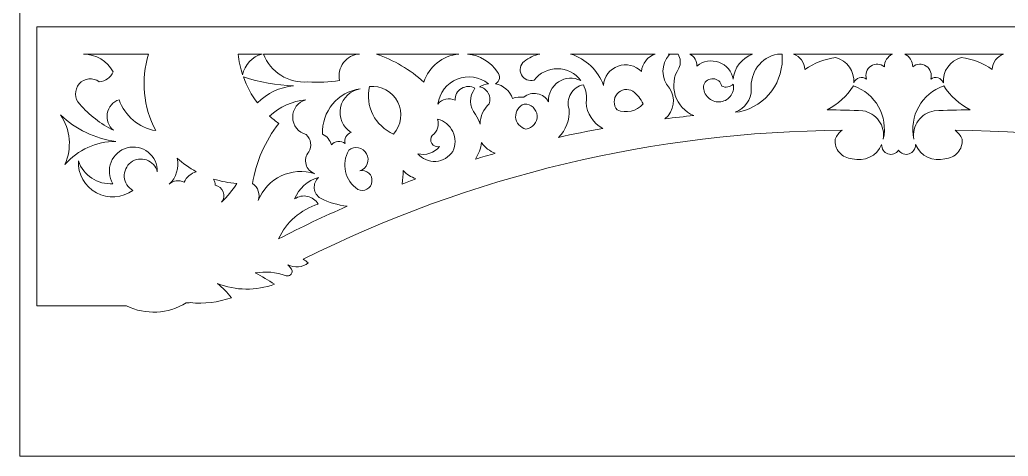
# Model space of a CAD drawing. Header units: millimetres. Extents: x 4597 to 4841, y -133 to 119.
# Drawn here: x 4597.3 to 4712, y -133.2 to -82.6 of the extents above; entities that cross this region are included whole.
import ezdxf

# ---------------------------------------------------------------- set-up
doc = ezdxf.new("R2010")
doc.units = ezdxf.units.MM
doc.header["$MEASUREMENT"] = 0
doc.layers.add('SITARA ALL', color=18, linetype='Continuous', true_color=0x000000)

msp = doc.modelspace()

# ---------------------------------------------------------------- linework, layer by layer
at = {"layer": 'SITARA ALL', "color": 1, "lineweight": 9, "true_color": 0xff0000}
for points, knots in [([(4597.25, -11.22), (4597.25, -11.22), (4841.25, -11.22), (4841.25, -11.22), (4841.25, -11.22), (4841.25, -133.22), (4841.25, -133.22), (4841.25, -133.22), (4597.25, -133.22), (4597.25, -133.22), (4597.25, -133.22), (4597.25, -11.22), (4597.25, -11.22)], [0, 0, 0, 0, 0.25, 0.25, 0.25, 0.5, 0.5, 0.5, 0.75, 0.75, 0.75, 1, 1, 1, 1]), ([(4692.7, -95.41), (4692.34, -95.67), (4692.06, -96.03), (4691.89, -96.44), (4691.83, -97), (4692.01, -97.57), (4692.39, -98), (4692.76, -98.43), (4693.3, -98.68), (4693.87, -98.7), (4695.26, -99.1), (4696.73, -98.4), (4697.29, -97.07), (4697.27, -97.55), (4697.57, -97.99), (4698.02, -98.14), (4698.48, -98.3), (4698.98, -98.13), (4699.25, -97.73), (4699.53, -98.13), (4700.03, -98.3), (4700.49, -98.14), (4700.94, -97.99), (4701.24, -97.55), (4701.22, -97.07), (4701.78, -98.4), (4703.25, -99.1), (4704.64, -98.7), (4705.21, -98.68), (4705.75, -98.43), (4706.12, -98), (4706.5, -97.57), (4706.68, -97), (4706.62, -96.44), (4706.45, -96.03), (4706.17, -95.67), (4705.81, -95.41), (4727.53, -95.53), (4748.94, -100.65), (4768.37, -110.37), (4768.16, -110.49), (4767.96, -110.63), (4767.77, -110.77), (4768.44, -111.33), (4769.38, -111.42), (4770.14, -111), (4769.93, -111.2), (4769.76, -111.44), (4769.63, -111.7), (4769.61, -111.88), (4769.69, -112.06), (4769.84, -112.18), (4769.98, -112.3), (4770.17, -112.33), (4770.35, -112.28), (4771.49, -111.85), (4772.73, -111.75), (4773.93, -111.96), (4773.16, -112.36), (4772.41, -112.79), (4771.68, -113.26), (4773.83, -114.05), (4776.19, -114.02), (4778.32, -113.18), (4777.7, -113.65), (4777.15, -114.21), (4776.68, -114.83), (4778.22, -115.37), (4779.85, -115.57), (4781.47, -115.4), (4781.63, -115.41), (4781.79, -115.42), (4781.95, -115.42), (4784.04, -116.73), (4786.65, -116.86), (4788.86, -115.78), (4788.86, -115.78), (4799.25, -115.78), (4799.25, -115.78), (4799.25, -115.78), (4799.25, -83.41), (4799.25, -83.41), (4799.25, -83.41), (4699.25, -83.41), (4699.25, -83.41), (4699.25, -83.41), (4599.25, -83.41), (4599.25, -83.41), (4599.25, -83.41), (4599.25, -115.78), (4599.25, -115.78), (4599.25, -115.78), (4609.65, -115.78), (4609.65, -115.78), (4611.86, -116.86), (4614.47, -116.73), (4616.56, -115.42), (4616.72, -115.42), (4616.88, -115.41), (4617.04, -115.4), (4618.66, -115.57), (4620.29, -115.37), (4621.83, -114.83), (4621.35, -114.21), (4620.81, -113.65), (4620.19, -113.18), (4622.32, -114.02), (4624.68, -114.05), (4626.82, -113.26), (4626.1, -112.79), (4625.35, -112.36), (4624.58, -111.96), (4625.78, -111.75), (4627.01, -111.85), (4628.16, -112.28), (4628.34, -112.33), (4628.53, -112.3), (4628.67, -112.18), (4628.82, -112.06), (4628.9, -111.88), (4628.88, -111.7), (4628.75, -111.44), (4628.58, -111.2), (4628.37, -111), (4629.13, -111.42), (4630.07, -111.33), (4630.74, -110.77), (4630.54, -110.63), (4630.35, -110.49), (4630.14, -110.37), (4649.56, -100.65), (4670.98, -95.53), (4692.7, -95.41)], [0, 0, 0, 0, 0.022727, 0.022727, 0.022727, 0.045455, 0.045455, 0.045455, 0.068182, 0.068182, 0.068182, 0.090909, 0.090909, 0.090909, 0.113636, 0.113636, 0.113636, 0.136364, 0.136364, 0.136364, 0.159091, 0.159091, 0.159091, 0.181818, 0.181818, 0.181818, 0.204545, 0.204545, 0.204545, 0.227273, 0.227273, 0.227273, 0.25, 0.25, 0.25, 0.272727, 0.272727, 0.272727, 0.295455, 0.295455, 0.295455, 0.318182, 0.318182, 0.318182, 0.340909, 0.340909, 0.340909, 0.363636, 0.363636, 0.363636, 0.386364, 0.386364, 0.386364, 0.409091, 0.409091, 0.409091, 0.431818, 0.431818, 0.431818, 0.454545, 0.454545, 0.454545, 0.477273, 0.477273, 0.477273, 0.5, 0.5, 0.5, 0.522727, 0.522727, 0.522727, 0.545455, 0.545455, 0.545455, 0.568182, 0.568182, 0.568182, 0.590909, 0.590909, 0.590909, 0.613636, 0.613636, 0.613636, 0.636364, 0.636364, 0.636364, 0.659091, 0.659091, 0.659091, 0.681818, 0.681818, 0.681818, 0.704545, 0.704545, 0.704545, 0.727273, 0.727273, 0.727273, 0.75, 0.75, 0.75, 0.772727, 0.772727, 0.772727, 0.795455, 0.795455, 0.795455, 0.818182, 0.818182, 0.818182, 0.840909, 0.840909, 0.840909, 0.863636, 0.863636, 0.863636, 0.886364, 0.886364, 0.886364, 0.909091, 0.909091, 0.909091, 0.931818, 0.931818, 0.931818, 0.954545, 0.954545, 0.954545, 0.977273, 0.977273, 0.977273, 1, 1, 1, 1]), ([(4613.03, -95.45), (4611.07, -95.12), (4609.45, -93.74), (4608.79, -91.86), (4608.07, -92.1), (4607.55, -92.71), (4607.41, -93.45), (4607.28, -94.19), (4607.56, -94.94), (4608.14, -95.41), (4606.64, -94.67), (4605.31, -93.63), (4604.21, -92.37), (4603.59, -91.72), (4603.56, -90.71), (4604.15, -90.03), (4604.74, -89.36), (4605.76, -89.25), (4606.48, -89.78), (4607.19, -89.74), (4607.82, -89.29), (4608.09, -88.62), (4607.39, -87.37), (4606.09, -86.59), (4604.66, -86.56), (4604.66, -86.56), (4612.2, -86.56), (4612.2, -86.56), (4611.28, -89.52), (4611.58, -92.72), (4613.03, -95.45)], [0, 0, 0, 0, 0.1, 0.1, 0.1, 0.2, 0.2, 0.2, 0.3, 0.3, 0.3, 0.4, 0.4, 0.4, 0.5, 0.5, 0.5, 0.6, 0.6, 0.6, 0.7, 0.7, 0.7, 0.8, 0.8, 0.8, 0.9, 0.9, 0.9, 1, 1, 1, 1]), ([(4623.12, -88.97), (4622.86, -88.19), (4622.68, -87.38), (4622.6, -86.56), (4622.6, -86.56), (4625.38, -86.56), (4625.38, -86.56), (4624.23, -86.87), (4623.35, -87.8), (4623.12, -88.97)], [0, 0, 0, 0, 0.333333, 0.333333, 0.333333, 0.666667, 0.666667, 0.666667, 1, 1, 1, 1]), ([(4625.53, -86.56), (4625.53, -86.56), (4636.7, -86.56), (4636.7, -86.56), (4635.96, -86.61), (4635.28, -86.98), (4634.84, -87.56), (4634.39, -88.15), (4634.22, -88.9), (4634.37, -89.63), (4633.15, -89.81), (4631.92, -89.87), (4630.68, -89.8), (4628.44, -89.97), (4626.35, -88.65), (4625.53, -86.56)], [0, 0, 0, 0, 0.2, 0.2, 0.2, 0.4, 0.4, 0.4, 0.6, 0.6, 0.6, 0.8, 0.8, 0.8, 1, 1, 1, 1]), ([(4638.64, -86.56), (4638.64, -86.56), (4648.2, -86.56), (4648.2, -86.56), (4646.33, -86.76), (4644.75, -88.03), (4644.15, -89.81), (4642.55, -88.38), (4640.67, -87.27), (4638.64, -86.56)], [0, 0, 0, 0, 0.333333, 0.333333, 0.333333, 0.666667, 0.666667, 0.666667, 1, 1, 1, 1]), ([(4649.23, -86.56), (4649.23, -86.56), (4657.62, -86.56), (4657.62, -86.56), (4656.96, -86.71), (4656.34, -87), (4655.8, -87.41), (4655.34, -87.78), (4655.2, -88.44), (4655.48, -88.97), (4655.76, -89.5), (4656.38, -89.76), (4656.96, -89.58), (4657.6, -88.75), (4658.61, -88.26), (4659.67, -88.27), (4660.73, -88.27), (4661.72, -88.78), (4662.36, -89.63), (4661.53, -89.22), (4660.55, -89.28), (4659.78, -89.79), (4659.01, -90.3), (4658.57, -91.18), (4658.63, -92.11), (4658.36, -91.61), (4657.88, -91.26), (4657.32, -91.16), (4656.76, -91.05), (4656.19, -91.21), (4655.76, -91.58), (4655.32, -91.52), (4654.87, -91.56), (4654.45, -91.71), (4654.13, -90.83), (4653.38, -90.18), (4652.46, -90.02), (4652.7, -89.9), (4652.87, -89.67), (4652.92, -89.4), (4652.97, -89.14), (4652.89, -88.86), (4652.71, -88.66), (4651.92, -87.48), (4650.64, -86.71), (4649.23, -86.56)], [0, 0, 0, 0, 0.066667, 0.066667, 0.066667, 0.133333, 0.133333, 0.133333, 0.2, 0.2, 0.2, 0.266667, 0.266667, 0.266667, 0.333333, 0.333333, 0.333333, 0.4, 0.4, 0.4, 0.466667, 0.466667, 0.466667, 0.533333, 0.533333, 0.533333, 0.6, 0.6, 0.6, 0.666667, 0.666667, 0.666667, 0.733333, 0.733333, 0.733333, 0.8, 0.8, 0.8, 0.866667, 0.866667, 0.866667, 0.933333, 0.933333, 0.933333, 1, 1, 1, 1]), ([(4661.18, -86.56), (4661.18, -86.56), (4671, -86.56), (4671, -86.56), (4670.11, -86.86), (4669.49, -87.66), (4669.41, -88.6), (4668.71, -87.87), (4667.64, -87.62), (4666.69, -87.97), (4665.74, -88.32), (4665.08, -89.19), (4665.01, -90.2), (4664.37, -88.46), (4662.95, -87.11), (4661.18, -86.56)], [0, 0, 0, 0, 0.2, 0.2, 0.2, 0.4, 0.4, 0.4, 0.6, 0.6, 0.6, 0.8, 0.8, 0.8, 1, 1, 1, 1]), ([(4672.14, -94.08), (4673.2, -93.19), (4673.43, -91.65), (4672.65, -90.51), (4671.66, -89.4), (4671.66, -87.73), (4672.65, -86.62), (4672.6, -86.6), (4672.55, -86.58), (4672.5, -86.56), (4672.5, -86.56), (4673.66, -86.56), (4673.66, -86.56), (4673.98, -87.06), (4674.01, -87.69), (4673.74, -88.21), (4673.15, -89.15), (4673, -90.3), (4673.34, -91.36), (4673.67, -92.42), (4674.46, -93.27), (4675.49, -93.7), (4674.37, -93.81), (4673.26, -93.93), (4672.14, -94.08)], [0, 0, 0, 0, 0.125, 0.125, 0.125, 0.25, 0.25, 0.25, 0.375, 0.375, 0.375, 0.5, 0.5, 0.5, 0.625, 0.625, 0.625, 0.75, 0.75, 0.75, 0.875, 0.875, 0.875, 1, 1, 1, 1]), ([(4675.03, -86.56), (4675.03, -86.56), (4682.31, -86.56), (4682.31, -86.56), (4681.06, -87.02), (4680.18, -88.16), (4680.07, -89.49), (4679.9, -88.58), (4679.27, -87.83), (4678.4, -87.52), (4677.53, -87.2), (4676.57, -87.37), (4675.85, -87.95), (4675.85, -87.37), (4675.54, -86.84), (4675.03, -86.56)], [0, 0, 0, 0, 0.2, 0.2, 0.2, 0.4, 0.4, 0.4, 0.6, 0.6, 0.6, 0.8, 0.8, 0.8, 1, 1, 1, 1]), ([(4680.29, -93.3), (4681.43, -92.92), (4682.18, -91.84), (4682.15, -90.65), (4681.98, -88.71), (4683.29, -86.95), (4685.2, -86.56), (4685.2, -86.56), (4685.74, -86.56), (4685.74, -86.56), (4686, -89.72), (4683.89, -92.58), (4680.8, -93.26), (4680.8, -93.26), (4680.29, -93.3), (4680.29, -93.3)], [0, 0, 0, 0, 0.2, 0.2, 0.2, 0.4, 0.4, 0.4, 0.6, 0.6, 0.6, 0.8, 0.8, 0.8, 1, 1, 1, 1]), ([(4687.06, -86.56), (4687.06, -86.56), (4698.54, -86.56), (4698.54, -86.56), (4697.96, -86.83), (4697.6, -87.42), (4697.62, -88.05), (4697.17, -87.67), (4696.53, -87.63), (4696.04, -87.96), (4695.56, -88.29), (4695.35, -88.9), (4695.53, -89.46), (4695.29, -89.27), (4694.97, -89.22), (4694.68, -89.31), (4694.38, -89.4), (4694.15, -89.63), (4694.06, -89.92), (4694.16, -88.57), (4693.29, -87.33), (4691.98, -86.96), (4690.69, -87.13), (4689.46, -87.6), (4688.39, -88.34), (4688.34, -87.53), (4687.82, -86.83), (4687.06, -86.56)], [0, 0, 0, 0, 0.111111, 0.111111, 0.111111, 0.222222, 0.222222, 0.222222, 0.333333, 0.333333, 0.333333, 0.444444, 0.444444, 0.444444, 0.555556, 0.555556, 0.555556, 0.666667, 0.666667, 0.666667, 0.777778, 0.777778, 0.777778, 0.888889, 0.888889, 0.888889, 1, 1, 1, 1]), ([(4699.97, -86.56), (4699.97, -86.56), (4711.45, -86.56), (4711.45, -86.56), (4710.69, -86.83), (4710.17, -87.53), (4710.12, -88.34), (4709.05, -87.6), (4707.82, -87.13), (4706.53, -86.96), (4705.22, -87.33), (4704.35, -88.57), (4704.45, -89.92), (4704.35, -89.63), (4704.13, -89.4), (4703.83, -89.31), (4703.54, -89.22), (4703.22, -89.27), (4702.98, -89.46), (4703.16, -88.9), (4702.95, -88.29), (4702.47, -87.96), (4701.98, -87.63), (4701.34, -87.67), (4700.89, -88.05), (4700.91, -87.42), (4700.55, -86.83), (4699.97, -86.56)], [0, 0, 0, 0, 0.111111, 0.111111, 0.111111, 0.222222, 0.222222, 0.222222, 0.333333, 0.333333, 0.333333, 0.444444, 0.444444, 0.444444, 0.555556, 0.555556, 0.555556, 0.666667, 0.666667, 0.666667, 0.777778, 0.777778, 0.777778, 0.888889, 0.888889, 0.888889, 1, 1, 1, 1]), ([(4624.85, -92.24), (4624.15, -91.33), (4623.6, -90.31), (4623.21, -89.22), (4625.09, -89.82), (4627.05, -90.17), (4629.02, -90.25), (4627.44, -90.4), (4625.96, -91.11), (4624.85, -92.24)], [0, 0, 0, 0, 0.333333, 0.333333, 0.333333, 0.666667, 0.666667, 0.666667, 1, 1, 1, 1]), ([(4645.79, -92.36), (4645.96, -91.07), (4646.82, -89.96), (4648.03, -89.47), (4649.24, -88.98), (4650.63, -89.18), (4651.65, -90), (4651.28, -90.05), (4650.92, -90.17), (4650.6, -90.37), (4651.04, -90.45), (4651.41, -90.71), (4651.63, -91.09), (4651.85, -91.47), (4651.89, -91.92), (4651.75, -92.34), (4651.06, -92.92), (4650.67, -93.79), (4650.69, -94.69), (4650.56, -94.29), (4650.38, -93.91), (4650.16, -93.56), (4649.41, -92.7), (4649.39, -91.43), (4650.09, -90.54), (4649.6, -90.26), (4649, -90.26), (4648.52, -90.55), (4648.04, -90.83), (4647.75, -91.36), (4647.77, -91.92), (4647.08, -91.6), (4646.27, -91.78), (4645.79, -92.36)], [0, 0, 0, 0, 0.090909, 0.090909, 0.090909, 0.181818, 0.181818, 0.181818, 0.272727, 0.272727, 0.272727, 0.363636, 0.363636, 0.363636, 0.454545, 0.454545, 0.454545, 0.545455, 0.545455, 0.545455, 0.636364, 0.636364, 0.636364, 0.727273, 0.727273, 0.727273, 0.818182, 0.818182, 0.818182, 0.909091, 0.909091, 0.909091, 1, 1, 1, 1]), ([(4678.27, -92.12), (4677.78, -92.09), (4677.33, -91.86), (4677.02, -91.48), (4676.71, -91.1), (4676.57, -90.61), (4676.64, -90.12), (4676.82, -89.68), (4677.26, -89.39), (4677.74, -89.43), (4678.22, -89.46), (4678.62, -89.8), (4678.73, -90.27), (4679.18, -90.51), (4679.73, -90.41), (4680.07, -90.04), (4680.08, -90.13), (4680.09, -90.22), (4680.11, -90.31), (4680.13, -90.8), (4679.94, -91.27), (4679.59, -91.62), (4679.24, -91.96), (4678.76, -92.15), (4678.27, -92.12)], [0, 0, 0, 0, 0.125, 0.125, 0.125, 0.25, 0.25, 0.25, 0.375, 0.375, 0.375, 0.5, 0.5, 0.5, 0.625, 0.625, 0.625, 0.75, 0.75, 0.75, 0.875, 0.875, 0.875, 1, 1, 1, 1]), ([(4632.41, -95.87), (4632.25, -93.24), (4634.16, -90.94), (4636.77, -90.6), (4635.63, -90.77), (4634.72, -91.63), (4634.49, -92.76), (4634.26, -93.88), (4634.74, -95.03), (4635.71, -95.65), (4635.18, -95.84), (4634.88, -96.4), (4635.02, -96.94), (4634.79, -96.75), (4634.49, -96.66), (4634.19, -96.69), (4633.88, -96.72), (4633.61, -96.87), (4633.42, -97.11), (4633.3, -96.56), (4632.92, -96.1), (4632.41, -95.87)], [0, 0, 0, 0, 0.142857, 0.142857, 0.142857, 0.285714, 0.285714, 0.285714, 0.428571, 0.428571, 0.428571, 0.571429, 0.571429, 0.571429, 0.714286, 0.714286, 0.714286, 0.857143, 0.857143, 0.857143, 1, 1, 1, 1]), ([(4637.83, -90.32), (4639.19, -90.19), (4640.5, -90.91), (4641.12, -92.13), (4641.74, -93.34), (4641.55, -94.82), (4640.64, -95.84), (4638.5, -94.92), (4637.32, -92.59), (4637.83, -90.32)], [0, 0, 0, 0, 0.333333, 0.333333, 0.333333, 0.666667, 0.666667, 0.666667, 1, 1, 1, 1]), ([(4659.77, -96.23), (4660.65, -95.38), (4661.11, -94.19), (4661.01, -92.97), (4660.81, -92.37), (4660.88, -91.72), (4661.2, -91.17), (4661.52, -90.63), (4662.05, -90.25), (4662.67, -90.13), (4662.99, -90.77), (4663.1, -91.48), (4662.99, -92.18), (4663.06, -93.45), (4663.79, -94.59), (4664.91, -95.19), (4663.19, -95.5), (4661.48, -95.85), (4659.77, -96.23)], [0, 0, 0, 0, 0.166667, 0.166667, 0.166667, 0.333333, 0.333333, 0.333333, 0.5, 0.5, 0.5, 0.666667, 0.666667, 0.666667, 0.833333, 0.833333, 0.833333, 1, 1, 1, 1]), ([(4668.42, -90.87), (4668.92, -91.26), (4669.33, -91.76), (4669.6, -92.34), (4668.85, -93.2), (4667.63, -93.48), (4666.59, -93.04), (4666.14, -92.5), (4666.14, -91.72), (4666.59, -91.18), (4667.05, -90.65), (4667.82, -90.52), (4668.42, -90.87)], [0, 0, 0, 0, 0.25, 0.25, 0.25, 0.5, 0.5, 0.5, 0.75, 0.75, 0.75, 1, 1, 1, 1]), ([(4690.96, -93.03), (4692.2, -92.37), (4693.25, -91.42), (4694.02, -90.25), (4696.57, -91.13), (4698.06, -93.79), (4697.48, -96.42), (4697.6, -95.68), (4697.42, -94.91), (4696.98, -94.3), (4696.53, -93.68), (4695.87, -93.27), (4695.12, -93.15), (4693.74, -93.09), (4692.35, -93.05), (4690.96, -93.03)], [0, 0, 0, 0, 0.2, 0.2, 0.2, 0.4, 0.4, 0.4, 0.6, 0.6, 0.6, 0.8, 0.8, 0.8, 1, 1, 1, 1]), ([(4704.49, -90.25), (4705.26, -91.42), (4706.31, -92.37), (4707.55, -93.03), (4706.16, -93.05), (4704.77, -93.09), (4703.39, -93.15), (4702.64, -93.27), (4701.97, -93.69), (4701.53, -94.3), (4701.09, -94.91), (4700.91, -95.68), (4701.03, -96.42), (4700.45, -93.79), (4701.94, -91.13), (4704.49, -90.25)], [0, 0, 0, 0, 0.2, 0.2, 0.2, 0.4, 0.4, 0.4, 0.6, 0.6, 0.6, 0.8, 0.8, 0.8, 1, 1, 1, 1]), ([(4631.51, -100.44), (4628.83, -99.59), (4625.95, -100.95), (4624.93, -103.57), (4625.2, -102.83), (4624.92, -102), (4624.25, -101.58), (4624.69, -99.04), (4625.74, -96.65), (4627.32, -94.62), (4626.95, -94.35), (4626.59, -94.07), (4626.25, -93.76), (4627.41, -92.68), (4628.89, -92.01), (4630.47, -91.86), (4629.55, -92.11), (4628.92, -92.95), (4628.93, -93.9), (4628.94, -94.85), (4629.59, -95.68), (4630.51, -95.91), (4631.06, -96.43), (4631.18, -97.26), (4630.8, -97.92), (4630.46, -98.32), (4630.34, -98.86), (4630.48, -99.37), (4630.62, -99.87), (4631.01, -100.28), (4631.51, -100.44)], [0, 0, 0, 0, 0.1, 0.1, 0.1, 0.2, 0.2, 0.2, 0.3, 0.3, 0.3, 0.4, 0.4, 0.4, 0.5, 0.5, 0.5, 0.6, 0.6, 0.6, 0.7, 0.7, 0.7, 0.8, 0.8, 0.8, 0.9, 0.9, 0.9, 1, 1, 1, 1]), ([(4655.81, -92.36), (4656.59, -92.34), (4657.24, -92.94), (4657.3, -93.72), (4657.35, -94.49), (4656.78, -95.17), (4656.01, -95.26), (4655.35, -95.12), (4654.86, -94.56), (4654.81, -93.89), (4654.77, -93.21), (4655.17, -92.59), (4655.81, -92.36)], [0, 0, 0, 0, 0.25, 0.25, 0.25, 0.5, 0.5, 0.5, 0.75, 0.75, 0.75, 1, 1, 1, 1]), ([(4608.4, -96.69), (4606.14, -96.7), (4603.99, -97.67), (4602.5, -99.37), (4603.33, -97.49), (4603.14, -95.31), (4601.99, -93.61), (4603.74, -95.3), (4605.99, -96.38), (4608.4, -96.69)], [0, 0, 0, 0, 0.333333, 0.333333, 0.333333, 0.666667, 0.666667, 0.666667, 1, 1, 1, 1]), ([(4643.45, -98.12), (4644.39, -98.37), (4645.38, -98.04), (4645.97, -97.28), (4645.64, -97.38), (4645.27, -97.25), (4645.08, -96.95), (4644.88, -96.66), (4644.91, -96.27), (4645.13, -96), (4645.72, -95.57), (4645.97, -94.81), (4645.75, -94.11), (4646.53, -94.3), (4647.18, -94.84), (4647.52, -95.56), (4647.86, -96.29), (4647.86, -97.13), (4647.51, -97.85), (4647.08, -98.53), (4646.35, -98.96), (4645.55, -99.01), (4644.75, -99.06), (4643.97, -98.73), (4643.45, -98.12)], [0, 0, 0, 0, 0.125, 0.125, 0.125, 0.25, 0.25, 0.25, 0.375, 0.375, 0.375, 0.5, 0.5, 0.5, 0.625, 0.625, 0.625, 0.75, 0.75, 0.75, 0.875, 0.875, 0.875, 1, 1, 1, 1]), ([(4610.15, -99.13), (4609.63, -99.53), (4609.34, -100.17), (4609.39, -100.82), (4609.44, -101.48), (4609.81, -102.06), (4610.39, -102.38), (4609.14, -103.27), (4607.49, -103.38), (4606.15, -102.65), (4604.8, -101.92), (4603.99, -100.48), (4604.06, -98.95), (4604.62, -100.65), (4606.28, -101.75), (4608.07, -101.6), (4607.61, -100.85), (4607.53, -99.93), (4607.85, -99.11), (4608.18, -98.29), (4608.87, -97.68), (4609.72, -97.45), (4610.57, -97.22), (4611.47, -97.41), (4612.16, -97.95), (4612.85, -98.5), (4613.24, -99.34), (4613.22, -100.22), (4613.06, -99.58), (4612.59, -99.06), (4611.97, -98.85), (4611.36, -98.63), (4610.67, -98.74), (4610.15, -99.13)], [0, 0, 0, 0, 0.090909, 0.090909, 0.090909, 0.181818, 0.181818, 0.181818, 0.272727, 0.272727, 0.272727, 0.363636, 0.363636, 0.363636, 0.454545, 0.454545, 0.454545, 0.545455, 0.545455, 0.545455, 0.636364, 0.636364, 0.636364, 0.727273, 0.727273, 0.727273, 0.818182, 0.818182, 0.818182, 0.909091, 0.909091, 0.909091, 1, 1, 1, 1]), ([(4635.43, -97.72), (4635.75, -97.46), (4636.17, -97.36), (4636.57, -97.44), (4636.97, -97.52), (4637.32, -97.78), (4637.51, -98.14), (4637.71, -98.5), (4637.74, -98.93), (4637.59, -99.31), (4637.44, -99.69), (4637.12, -99.98), (4636.73, -100.11), (4637.1, -100.03), (4637.48, -100.13), (4637.76, -100.38), (4638.04, -100.63), (4638.18, -100.99), (4638.13, -101.36), (4638.09, -101.73), (4637.87, -102.06), (4637.54, -102.24), (4637.22, -102.42), (4636.82, -102.43), (4636.49, -102.26), (4635, -101.26), (4634.55, -99.27), (4635.43, -97.72)], [0, 0, 0, 0, 0.111111, 0.111111, 0.111111, 0.222222, 0.222222, 0.222222, 0.333333, 0.333333, 0.333333, 0.444444, 0.444444, 0.444444, 0.555556, 0.555556, 0.555556, 0.666667, 0.666667, 0.666667, 0.777778, 0.777778, 0.777778, 0.888889, 0.888889, 0.888889, 1, 1, 1, 1]), ([(4650.14, -98.75), (4650.52, -98.17), (4650.76, -97.52), (4650.86, -96.84), (4651.25, -97.4), (4651.79, -97.84), (4652.43, -98.08), (4651.66, -98.3), (4650.9, -98.52), (4650.14, -98.75)], [0, 0, 0, 0, 0.333333, 0.333333, 0.333333, 0.666667, 0.666667, 0.666667, 1, 1, 1, 1]), ([(4616.32, -101.43), (4615.75, -101.14), (4615.07, -101.23), (4614.6, -101.67), (4615.42, -100.89), (4615.77, -99.74), (4615.52, -98.64), (4616.2, -99.25), (4616.95, -99.77), (4617.74, -100.21), (4617.12, -100.4), (4616.6, -100.84), (4616.32, -101.43)], [0, 0, 0, 0, 0.25, 0.25, 0.25, 0.5, 0.5, 0.5, 0.75, 0.75, 0.75, 1, 1, 1, 1]), ([(4627.29, -108), (4628.19, -106.07), (4629.86, -104.61), (4631.89, -103.96), (4631.62, -103.5), (4631.17, -103.18), (4630.65, -103.07), (4630.13, -102.96), (4629.59, -103.07), (4629.16, -103.37), (4629.63, -102.16), (4630.66, -101.23), (4631.92, -100.88), (4631.57, -101.21), (4631.39, -101.68), (4631.44, -102.15), (4631.49, -102.63), (4631.76, -103.05), (4632.17, -103.3), (4633.14, -103.78), (4634.18, -104.08), (4635.25, -104.22), (4632.56, -105.39), (4629.9, -106.65), (4627.29, -108)], [0, 0, 0, 0, 0.125, 0.125, 0.125, 0.25, 0.25, 0.25, 0.375, 0.375, 0.375, 0.5, 0.5, 0.5, 0.625, 0.625, 0.625, 0.75, 0.75, 0.75, 0.875, 0.875, 0.875, 1, 1, 1, 1]), ([(4641.62, -101.64), (4641.71, -101.12), (4641.75, -100.6), (4641.75, -100.08), (4642.16, -100.51), (4642.67, -100.83), (4643.23, -101.04), (4642.69, -101.24), (4642.15, -101.43), (4641.62, -101.64)], [0, 0, 0, 0, 0.333333, 0.333333, 0.333333, 0.666667, 0.666667, 0.666667, 1, 1, 1, 1]), ([(4620.68, -103.74), (4620.96, -103.4), (4621.03, -102.95), (4620.88, -102.54), (4620.72, -102.14), (4620.36, -101.85), (4619.93, -101.78), (4619.93, -101.53), (4619.86, -101.28), (4619.74, -101.06), (4620.62, -101.34), (4621.53, -101.52), (4622.46, -101.59), (4621.94, -102.36), (4621.34, -103.08), (4620.68, -103.74)], [0, 0, 0, 0, 0.2, 0.2, 0.2, 0.4, 0.4, 0.4, 0.6, 0.6, 0.6, 0.8, 0.8, 0.8, 1, 1, 1, 1])]:
    msp.add_open_spline(points, degree=3, knots=knots, dxfattribs=at)

doc.saveas('drawing.dxf')
